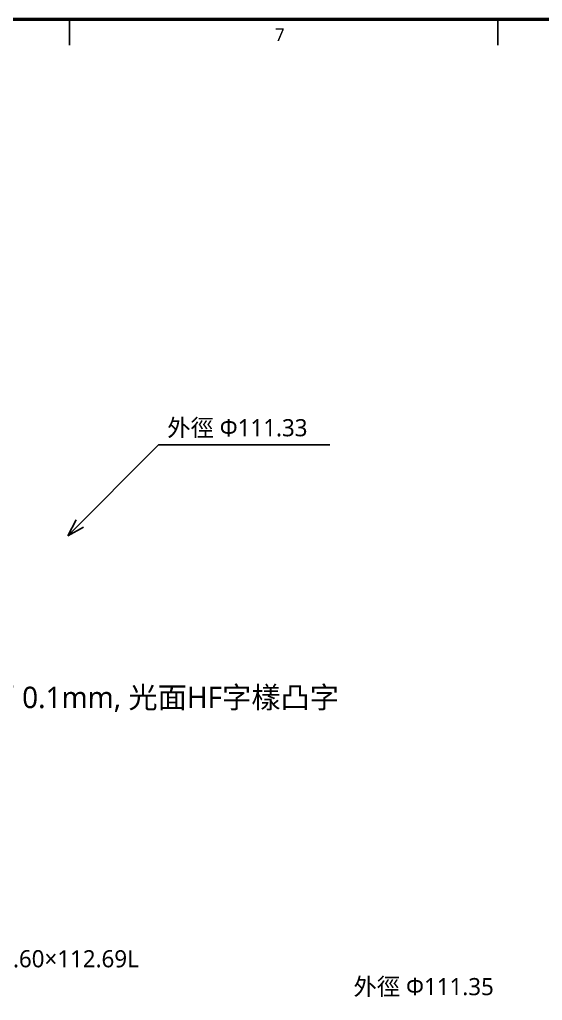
# Model space of a CAD drawing. Header units: metres. Extents: x -7 to 410, y 10 to 287.
# Drawn here: x 54.2 to 115.2, y 172.5 to 287 of the extents above; entities that cross this region are included whole.
import ezdxf

# ---------------------------------------------------------------- set-up
doc = ezdxf.new("R2010")
doc.units = ezdxf.units.M
for name, color, linetype in [('BORDER', 7, 'Continuous'), ('DIM', 2, 'Continuous'), ('TEXT', 7, 'Continuous')]:
    doc.layers.add(name, color=color, linetype=linetype)
doc.styles.add('CHINESE', font='msjh.ttc')

msp = doc.modelspace()

# ---------------------------------------------------------------- linework, layer by layer
at = {"layer": 'BORDER'}
for p, q in [((60, 287), (60, 284)), ((110, 287), (110, 284))]:
    msp.add_line(p, q, dxfattribs=at)
at = {"layer": 'BORDER', "lineweight": 50}
msp.add_lwpolyline([(10, 10), (410, 10), (410, 287), (10, 287)], close=True, dxfattribs=at)
at = {"layer": 'DIM', "color": 2}
for p, q in [((59.8, 226.75), (70.41, 237.36)), ((70.41, 237.36), (90.41, 237.36)), ((59.8, 226.75), (60.79, 228.59)), ((59.8, 226.75), (61.64, 227.74))]:
    msp.add_line(p, q, dxfattribs=at)

# ---------------------------------------------------------------- texts
at = {"layer": 'BORDER', "style": 'CHINESE'}
msp.add_text('7', height=1.5, dxfattribs=at).set_placement((84, 284.5))
at = {"layer": 'DIM', "color": 2, "style": 'CHINESE'}
for s, p in [('外徑 Φ111.33', (71.41, 238.36)), ('外徑 Φ111.35', (93.15, 173.12))]:
    msp.add_text(s, height=2, dxfattribs=at).set_placement(p)
at = {"layer": 'DIM', "color": 3, "style": 'CHINESE'}
msp.add_text('凹下表面 0.1mm, 光面HF字樣凸字', height=2.5, dxfattribs=at).set_placement((40, 206.63))
at = {"layer": 'TEXT', "style": 'CHINESE'}
msp.add_text('規格: ψ111.40×ψ44.60×112.69L', height=2, dxfattribs=at).set_placement((30, 176.37))

doc.saveas('drawing.dxf')
